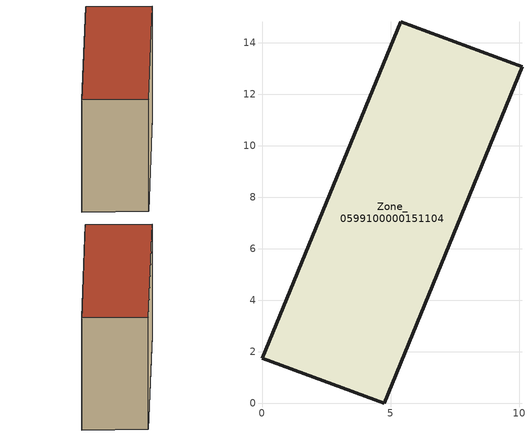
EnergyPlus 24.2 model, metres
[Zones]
Zone_0599100000151104
 floor ground (C_G): 4.76,0 0,1.75 5.39,14.82 10.11,13.08 z2.47
 wall outside (C_F): 4.76,0 10.11,13.08 5.39,14.82 0,1.75 4.76,0 z2.47:12.26
 roof outside (C_R): 0,1.75 4.76,0 10.11,13.08 5.39,14.82 z12.26
[BUILDING]
Pand.0599100000151104: North Axis=0; Terrain=City; Loads Convergence Tolerance Value=0.04; Temperature Convergence Tolerance Value=0.4; Solar Distribution=FullExterior; Maximum Number of Warmup Days=25; Minimum Number of Warmup Days=1
[Site:Location]
Rotterdam.The.Hague.AP_ZH_NLD Design_Conditions: Latitude=51.96; Longitude=4.45; Time Zone=1; Elevation=-4.5
[SITE:GROUNDTEMPERATURE:BUILDINGSURFACE]
18, 18, 18, 18, 18, 18, 18, 18, 18, 18, 18, 18
[MATERIAL] Thermal Absorptance=0.9; Solar Absorptance=0.7; Visible Absorptance=0.7
Name | Roughness | Thickness | Conductivity | Density | Specific Heat
G.TI.1946 | MediumSmooth | 0.15 | 1 | 540 | 1210
F.TI.1946 | Rough | 0.3 | 0.857143 | 1920 | 840
R.TI.1946 | MediumRough | 0.2 | 0.1 | 1500 | 1000
[CONSTRUCTION]
C_G: G.TI.1946
C_F: F.TI.1946
C_R: R.TI.1946
[ZONE]
Zone_0599100000151104: Type=1; Multiplier=1; Ceiling Height=Autocalculate; Volume=Autocalculate; Floor Area=autocalculate; Part of Total Floor Area=Yes
[ZONEINFILTRATION:DESIGNFLOWRATE]
Infil_Zone_0599100000151104: Zone or ZoneList or Space or SpaceList=Zone_0599100000151104; Schedule=AlwaysOn; Design Flow Rate Calculation Method=Flow/Area; Flow Rate per Floor Area=0.003; Constant Term Coefficient=1; Temperature Term Coefficient=0; Velocity Term Coefficient=0; Velocity Squared Term Coefficient=0
[HVACTEMPLATE:ZONE:IDEALLOADSAIRSYSTEM]
Zone_0599100000151104: Maximum Heating Supply Air Temperature=50; Minimum Cooling Supply Air Temperature=13; Maximum Heating Supply Air Humidity Ratio=0.0156; Minimum Cooling Supply Air Humidity Ratio=0.0077; Heating Limit=NoLimit; Cooling Limit=NoLimit; Dehumidification Control Type=ConstantSensibleHeatRatio; Cooling Sensible Heat Ratio=0.7; Dehumidification Setpoint=60; Humidification Control Type=None; Humidification Setpoint=30; Outdoor Air Method=None; Outdoor Air Flow Rate per Person=0.00944; Outdoor Air Flow Rate per Zone Floor Area=0; Outdoor Air Flow Rate per Zone=0; Demand Controlled Ventilation Type=None; Outdoor Air Economizer Type=NoEconomizer; Heat Recovery Type=None; Sensible Heat Recovery Effectiveness=0.7; Latent Heat Recovery Effectiveness=0.65
[ZONECONTROL:THERMOSTAT]
ThermostatControl_Zone_0599100000151104: Zone or ZoneList=Zone_0599100000151104; Control Type Schedule=DualSetpointControlType; Control 1=Thermostat_Zone_0599100000151104; Temperature Difference Between Cutout And Setpoint=0
[THERMOSTATSETPOINT:DUALSETPOINT]
Thermostat_Zone_0599100000151104: Heating Setpoint Temperature Schedule=HeatingSetpoint_Zone_0599100000151104; Cooling Setpoint Temperature Schedule=CoolingSetpoint_Zone_0599100000151104
[SCHEDULE:COMPACT]
HeatingSetpoint_Zone_0599100000151104: Through: 12/31, For: AllDays, Until: 24:00, 21
CoolingSetpoint_Zone_0599100000151104: Through: 12/31, For: AllDays, Until: 24:00, 24
DualSetpointControlType: Through: 12/31, For: AllDays, Until: 24:00, 4
AlwaysOn: Through: 12/31, For: AllDays, Until: 24:00, 1
